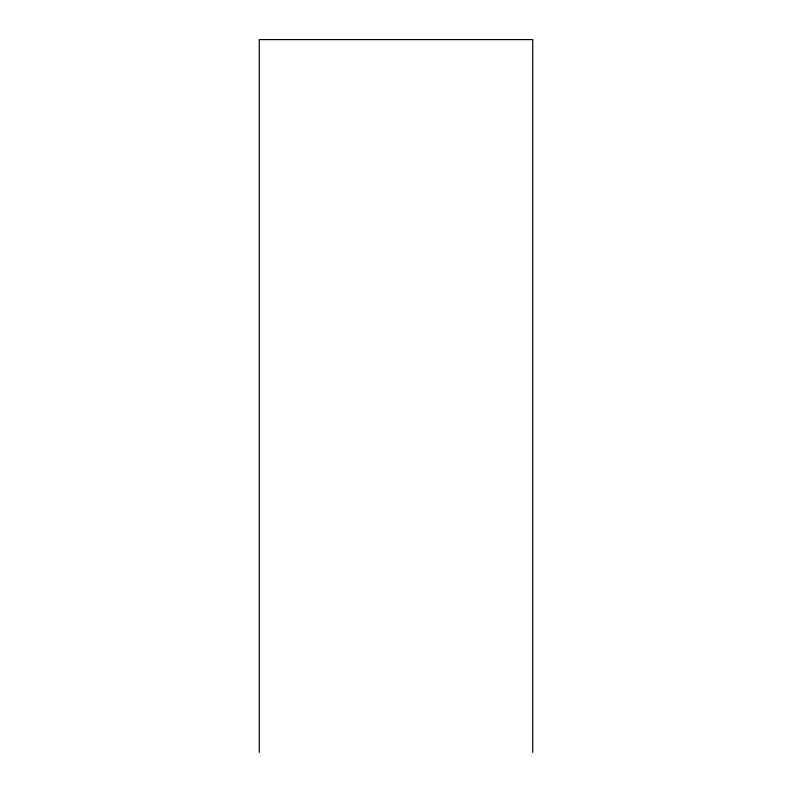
<?xml version="1.0" encoding="UTF-8"?>
<svg xmlns="http://www.w3.org/2000/svg" width="792" height="792" viewBox="0 0 792 792"><rect width="100%" height="100%" fill="white"/><g stroke="black" fill="none" stroke-linecap="round" stroke-linejoin="round"><path stroke-width="1.19" d="M532.689 752.4L532.689 39.6L259.311 39.6L259.311 752.4"/></g></svg>
